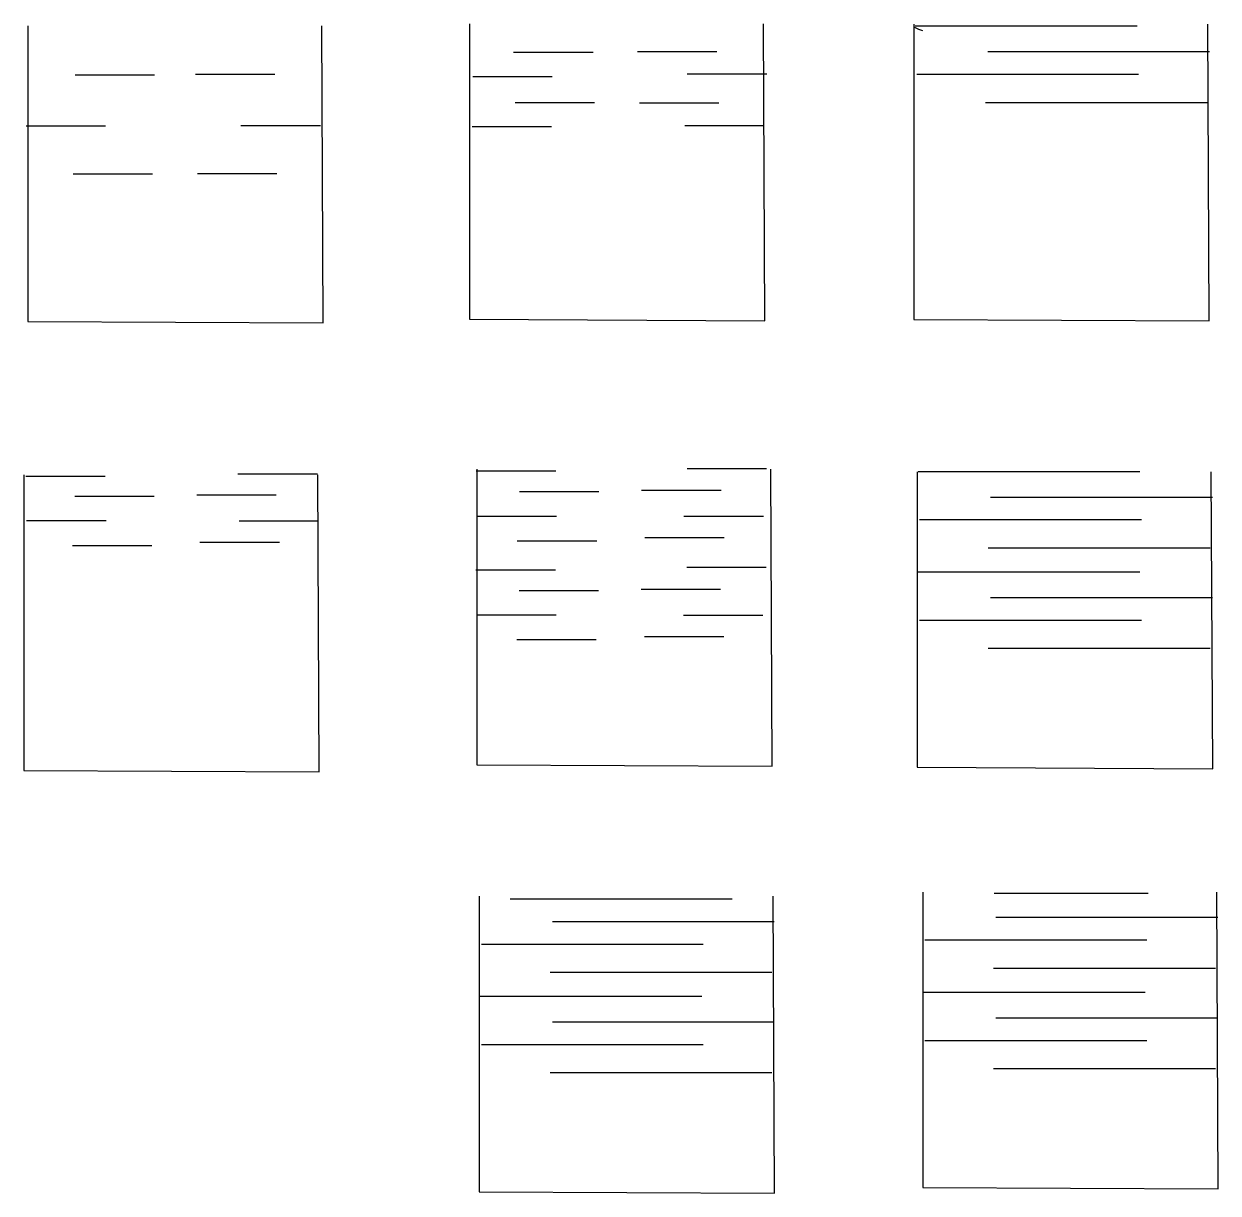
# Model space of a CAD drawing. Extents: x -0.2 to 48.3, y -47.3 to 0.1.
import ezdxf

# ---------------------------------------------------------------- set-up
doc = ezdxf.new("R2010")
doc.units = 0
doc.layers.add('Layer_1', color=7, linetype='CONTINUOUS')

msp = doc.modelspace()

# ---------------------------------------------------------------- linework, layer by layer
at = {"layer": 'Layer_1', "color": 7}
for points in [[(0, 0.000001), (0, -11.985356), (11.985358, -12.043804), (11.926893, 0.000001)], [(17.919449, 0.085148), (17.919449, -11.900209), (29.904809, -11.958657), (29.846343, 0.085148)], [(35.939623, 0.077189), (35.939623, -11.908168), (47.92498, -11.966616), (47.866514, 0.077189)], [(35.999999, 0.000001), (45, 0.000001)], [(19.705555, -1.063892), (22.929444, -1.063892)], [(24.73, -1.032791), (27.953889, -1.032791)], [(38.941666, -1.039451), (47.941667, -1.039451)], [(1.917222, -1.987774), (5.141111, -1.987774)], [(6.800556, -1.956674), (10.024444, -1.956674)], [(18.048889, -2.045009), (21.272777, -2.045009)], [(26.753967, -1.943945), (29.977856, -1.943945)], [(36.061111, -1.956674), (45.061113, -1.956674)], [(19.766666, -3.103342), (22.990555, -3.103342)], [(24.812778, -3.115563), (28.036666, -3.115563)], [(38.846664, -3.097783), (47.846666, -3.097783)], [(-0.070174, -4.056435), (3.153715, -4.056435)], [(8.647032, -4.038062), (11.870921, -4.038062)], [(18.027413, -4.07969), (21.251301, -4.07969)], [(26.649713, -4.043114), (29.8736, -4.043114)], [(1.837222, -6.002781), (5.061111, -6.002781)], [(6.883333, -5.979723), (10.107222, -5.979723)], [(-0.159501, -18.211629), (-0.159501, -30.196986), (11.825857, -30.255434), (11.767392, -18.211629)], [(-0.087195, -18.26813), (3.136694, -18.26813)], [(8.523494, -18.166446), (11.747381, -18.166446)], [(18.192777, -18.051666), (21.416666, -18.051666)], [(18.211775, -17.98571), (18.211775, -29.971067), (30.197134, -30.029516), (30.138669, -17.98571)], [(26.745, -17.950009), (29.96889, -17.950009)], [(36.085509, -18.086746), (36.085509, -30.072103), (48.070866, -30.130551), (48.012401, -18.086746)], [(36.116666, -18.070546), (45.116668, -18.070546)], [(19.947222, -18.891672), (23.17111, -18.891672)], [(24.898333, -18.831954), (28.122223, -18.831954)], [(1.901111, -19.078898), (5.124999, -19.078898)], [(6.852222, -19.01918), (10.076112, -19.01918)], [(39.058334, -19.109999), (48.058335, -19.109999)], [(-0.050528, -20.066676), (3.173361, -20.066676)], [(8.57, -20.078896), (11.793889, -20.078896)], [(18.229444, -19.87945), (21.453333, -19.87945)], [(26.616111, -19.89167), (29.839999, -19.89167)], [(36.177779, -20.027221), (45.177781, -20.027221)], [(25.03, -20.754734), (28.253888, -20.754734)], [(1.808888, -21.072234), (5.032777, -21.072234)], [(6.983889, -20.94196), (10.207777, -20.94196)], [(19.854999, -20.885008), (23.078888, -20.885008)], [(38.963332, -21.16833), (47.963334, -21.16833)], [(18.177777, -22.06111), (21.401666, -22.06111)], [(26.73, -21.959454), (29.95389, -21.959454)], [(36.116666, -22.143888), (45.116668, -22.143888)], [(19.932222, -22.901116), (23.15611, -22.901116)], [(24.883333, -22.841398), (28.107223, -22.841398)], [(39.058334, -23.183341), (48.058335, -23.183341)], [(18.214444, -23.888894), (21.438333, -23.888894)], [(26.601111, -23.901114), (29.824999, -23.901114)], [(36.177779, -24.100563), (45.177781, -24.100563)], [(19.839999, -24.894452), (23.063888, -24.894452)], [(25.014999, -24.764178), (28.238887, -24.764178)], [(38.963332, -25.241672), (47.963334, -25.241672)], [(18.30982, -35.304446), (18.30982, -47.289803), (30.295178, -47.348252), (30.236713, -35.304446)], [(36.303475, -35.137004), (36.303475, -47.122361), (48.288832, -47.180809), (48.230367, -35.137004)], [(39.199425, -35.179253), (45.451564, -35.179253)], [(19.568746, -35.405172), (28.568749, -35.405172)], [(21.282645, -36.3277), (30.282648, -36.3277)], [(39.276299, -36.160257), (48.276301, -36.160257)], [(18.40209, -37.244922), (27.402092, -37.244922)], [(36.395745, -37.077479), (45.395746, -37.077479)], [(39.181298, -38.218588), (48.1813, -38.218588)], [(21.187643, -38.386031), (30.187646, -38.386031)], [(36.334632, -39.194146), (45.334634, -39.194146)], [(18.340978, -39.361588), (27.340979, -39.361588)], [(21.282645, -40.401041), (30.282648, -40.401041)], [(39.276299, -40.233599), (48.276301, -40.233599)], [(36.395745, -41.150821), (45.395746, -41.150821)], [(18.40209, -41.318263), (27.402092, -41.318263)], [(21.187643, -42.459372), (30.187646, -42.459372)], [(39.181298, -42.29193), (48.1813, -42.29193)]]:
    msp.add_lwpolyline(points, dxfattribs=at)
msp.add_lwpolyline([(35.99029, -0.066631), (35.99029, -0.066631), (35.99029, -0.066631), (35.99029, -0.066631)], close=True, dxfattribs=at)
msp.add_open_spline([(36.312845, -0.192277), (36.201288, -0.162728), (36.093504, -0.119943), (35.99029, -0.066631)], degree=3, dxfattribs=at)

doc.saveas('drawing.dxf')
